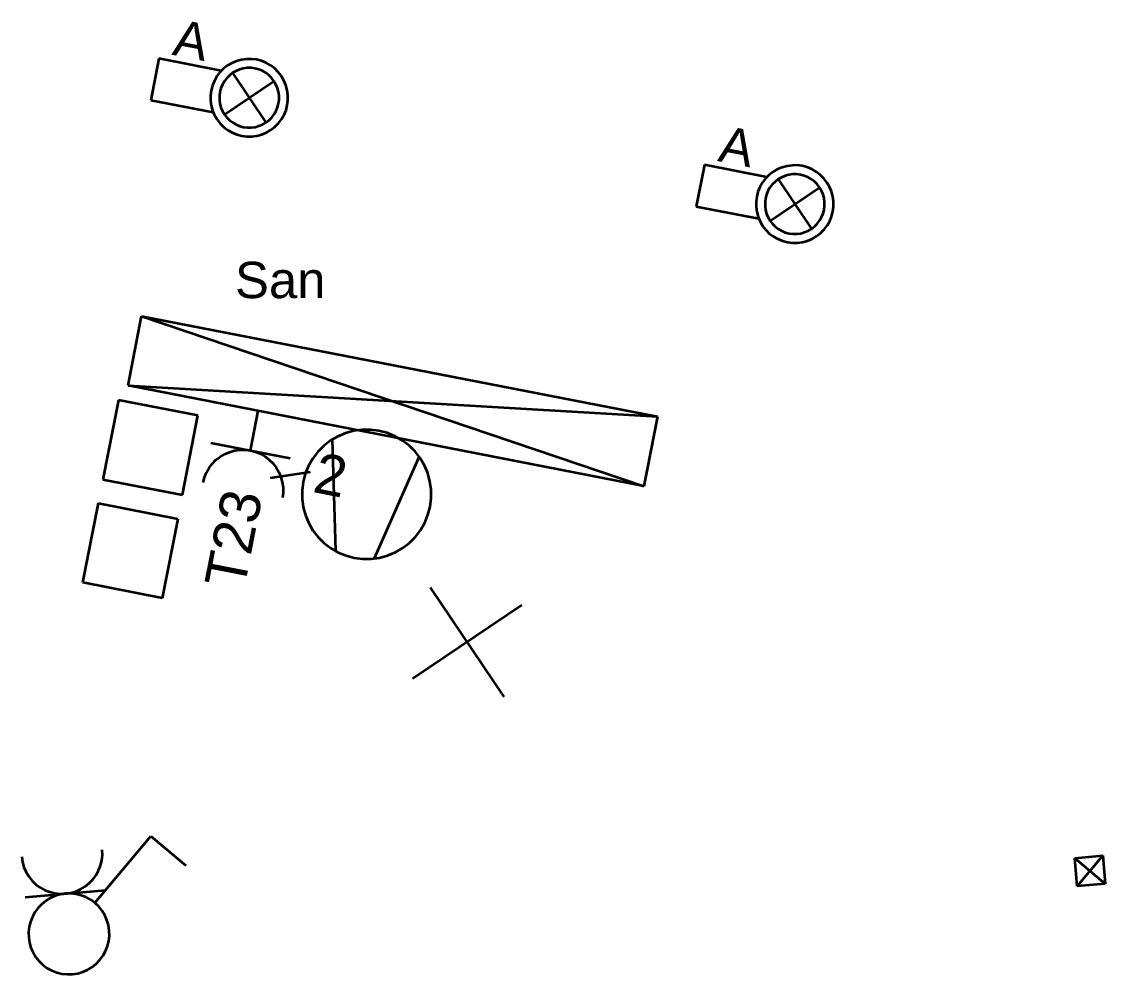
# Model space of a CAD drawing. Extents: x 800 to 1481, y 55 to 490.
# Drawn here: x 1353.78 to 1380.59, y 380.52 to 404.09 of the extents above; entities that cross this region are included whole.
import ezdxf

# ---------------------------------------------------------------- set-up
doc = ezdxf.new("R2010")
doc.units = 0
doc.layers.get('0').update_dxf_attribs({"lineweight": 18})
for name, color, linetype, lineweight, true_color in [('E_Kraft', 1, 'Continuous', 35, 0xff0000), ('E_Licht', 7, 'Continuous', 35, 0x0080ff), ('E_Starkstrom', 1, 'Continuous', 35, 0xff0000), ('E_Verteilung_HLKS', 5, 'Continuous', 35, 0x0000ff)]:
    doc.layers.add(name, color=color, linetype=linetype, lineweight=lineweight, true_color=true_color)
doc.styles.get("Standard").update_dxf_attribs({"font": 'arial.ttf'})

# ---------------------------------------------------------------- blocks, each defined once
blk = doc.blocks.new('Abzweigdose quadratisch (multi) UP-A0Q9B2DBAY', base_point=(1355.796, 392.383))
at = {"color": 0, "lineweight": -2}
for p, q in [((1356.179, 394.729), (1355.796, 392.766)), ((1358.142, 394.346), (1356.179, 394.729)), ((1357.759, 392.383), (1358.142, 394.346)), ((1355.796, 392.766), (1357.759, 392.383))]:
    blk.add_line(p, q, dxfattribs=at)
blk = doc.blocks.new('Deckenauslass-A0Q9B2DXAY', base_point=(1363.453, 387.388))
at = {"color": 0, "lineweight": -2}
for p, q in [((1365.719, 387.388), (1363.895, 390.095)), ((1366.16, 389.653), (1363.453, 387.829))]:
    blk.add_line(p, q, dxfattribs=at)
blk = doc.blocks.new('Abzweigdose quadratisch (multi) UP-A0Q9B2DZAY', base_point=(1355.299, 389.831))
at = {"color": 0, "lineweight": -2}
for p, q in [((1355.299, 390.214), (1355.681, 392.177)), ((1355.681, 392.177), (1357.644, 391.794)), ((1357.644, 391.794), (1357.262, 389.831)), ((1357.262, 389.831), (1355.299, 390.214))]:
    blk.add_line(p, q, dxfattribs=at)
blk = doc.blocks.new('LED-Deckenleuchte mit Trafotunnel-A0Q9B30RAY', base_point=(1370.473, 398.617))
at = {"color": 0, "linetype": 'ByBlock', "lineweight": -2, "ltscale": 0.35}
for p, q in [((1370.673, 400.543), (1370.473, 399.518)), ((1372.218, 400.242), (1370.673, 400.543)), ((1372.597, 400.483), (1372.481, 400.435)), ((1372.718, 400.516), (1372.597, 400.483)), ((1372.842, 400.533), (1372.718, 400.516)), ((1372.968, 400.534), (1372.842, 400.533)), ((1373.092, 400.518), (1372.968, 400.534)), ((1373.214, 400.486), (1373.092, 400.518)), ((1373.33, 400.438), (1373.214, 400.486)), ((1372.273, 400.295), (1372.184, 400.205)), ((1372.372, 400.371), (1372.273, 400.295)), ((1372.481, 400.435), (1372.372, 400.371)), ((1372.58, 400.236), (1372.496, 400.188)), ((1372.669, 400.274), (1372.58, 400.236)), ((1372.762, 400.299), (1372.669, 400.274)), ((1372.858, 400.312), (1372.762, 400.299)), ((1372.954, 400.312), (1372.858, 400.312)), ((1373.05, 400.3), (1372.954, 400.312)), ((1373.143, 400.275), (1373.05, 400.3)), ((1373.233, 400.239), (1373.143, 400.275)), ((1373.317, 400.191), (1373.233, 400.239)), ((1373.439, 400.376), (1373.33, 400.438)), ((1373.539, 400.299), (1373.439, 400.376)), ((1373.628, 400.211), (1373.539, 400.299)), ((1373.705, 400.112), (1373.628, 400.211)), ((1372.046, 399.997), (1371.998, 399.88)), ((1372.108, 400.106), (1372.046, 399.997)), ((1372.184, 400.205), (1372.108, 400.106)), ((1372.293, 399.983), (1372.245, 399.899)), ((1372.352, 400.06), (1372.293, 399.983)), ((1372.296, 399.162), (1373.521, 399.988)), ((1372.42, 400.129), (1372.352, 400.06)), ((1372.496, 400.188), (1372.42, 400.129)), ((1372.496, 400.188), (1373.321, 398.963)), ((1373.394, 400.132), (1373.317, 400.191)), ((1373.462, 400.064), (1373.394, 400.132)), ((1373.521, 399.988), (1373.462, 400.064)), ((1373.57, 399.904), (1373.521, 399.988)), ((1373.768, 400.003), (1373.705, 400.112)), ((1373.817, 399.887), (1373.768, 400.003)), ((1371.966, 399.759), (1371.95, 399.634)), ((1371.998, 399.88), (1371.966, 399.759)), ((1372.184, 399.716), (1372.172, 399.621)), ((1372.208, 399.81), (1372.184, 399.716)), ((1372.245, 399.899), (1372.208, 399.81)), ((1373.607, 399.815), (1373.57, 399.904)), ((1373.632, 399.722), (1373.607, 399.815)), ((1373.645, 399.626), (1373.632, 399.722)), ((1373.85, 399.766), (1373.817, 399.887)), ((1373.867, 399.642), (1373.85, 399.766)), ((1370.473, 399.518), (1372.018, 399.217)), ((1371.95, 399.634), (1371.951, 399.509)), ((1371.951, 399.509), (1371.968, 399.384)), ((1372.172, 399.621), (1372.172, 399.524)), ((1372.172, 399.524), (1372.185, 399.428)), ((1372.185, 399.428), (1372.21, 399.335)), ((1373.609, 399.34), (1373.634, 399.434)), ((1373.634, 399.434), (1373.646, 399.53)), ((1373.646, 399.53), (1373.645, 399.626)), ((1373.851, 399.391), (1373.867, 399.516)), ((1373.867, 399.516), (1373.867, 399.642)), ((1371.968, 399.384), (1372.001, 399.263)), ((1372.001, 399.263), (1372.049, 399.147)), ((1372.049, 399.147), (1372.112, 399.039)), ((1372.21, 399.335), (1372.248, 399.246)), ((1372.248, 399.246), (1372.296, 399.162)), ((1372.296, 399.162), (1372.355, 399.086)), ((1373.466, 399.09), (1373.524, 399.167)), ((1373.524, 399.167), (1373.572, 399.251)), ((1373.572, 399.251), (1373.609, 399.34)), ((1373.709, 399.045), (1373.772, 399.154)), ((1373.772, 399.154), (1373.819, 399.27)), ((1373.819, 399.27), (1373.851, 399.391)), ((1372.112, 399.039), (1372.189, 398.939)), ((1372.189, 398.939), (1372.278, 398.851)), ((1372.355, 399.086), (1372.424, 399.018)), ((1372.424, 399.018), (1372.501, 398.959)), ((1372.501, 398.959), (1372.585, 398.911)), ((1372.585, 398.911), (1372.674, 398.875)), ((1372.674, 398.875), (1372.767, 398.85)), ((1373.056, 398.851), (1373.149, 398.877)), ((1373.149, 398.877), (1373.238, 398.914)), ((1373.238, 398.914), (1373.321, 398.963)), ((1373.321, 398.963), (1373.398, 399.022)), ((1373.398, 399.022), (1373.466, 399.09)), ((1373.545, 398.856), (1373.633, 398.945)), ((1373.633, 398.945), (1373.709, 399.045)), ((1372.278, 398.851), (1372.378, 398.775)), ((1372.378, 398.775), (1372.487, 398.712)), ((1372.487, 398.712), (1372.604, 398.665)), ((1372.604, 398.665), (1372.725, 398.633)), ((1372.725, 398.633), (1372.85, 398.617)), ((1372.767, 398.85), (1372.863, 398.838)), ((1372.85, 398.617), (1372.975, 398.617)), ((1372.863, 398.838), (1372.96, 398.838)), ((1372.96, 398.838), (1373.056, 398.851)), ((1372.975, 398.617), (1373.1, 398.634)), ((1373.1, 398.634), (1373.221, 398.667)), ((1373.221, 398.667), (1373.337, 398.716)), ((1373.337, 398.716), (1373.445, 398.779)), ((1373.445, 398.779), (1373.545, 398.856))]:
    blk.add_line(p, q, dxfattribs=at)
blk = doc.blocks.new('Bauteilbeschriftung-A0Q9B30TAY', base_point=(1370.979, 400.481))
at = {"color": 0, "linetype": 'ByBlock', "lineweight": -2, "ltscale": 0.35, "insert": (1371.151, 401.525), "char_height": 0.9, "attachment_point": 1, "rotation": 348.97}
blk.add_mtext('{\\fArial;A}', dxfattribs=at)
blk = doc.blocks.new('LED-Deckenleuchte mit Trafotunnel-A0Q9B30VAY', base_point=(1356.978, 401.246))
at = {"color": 0, "linetype": 'ByBlock', "lineweight": -2, "ltscale": 0.35}
for p, q in [((1357.178, 403.172), (1356.978, 402.147)), ((1358.722, 402.871), (1357.178, 403.172)), ((1359.347, 403.163), (1359.223, 403.146)), ((1359.473, 403.163), (1359.347, 403.163)), ((1359.597, 403.147), (1359.473, 403.163)), ((1358.778, 402.924), (1358.689, 402.835)), ((1358.877, 403.001), (1358.778, 402.924)), ((1358.985, 403.064), (1358.877, 403.001)), ((1359.101, 403.113), (1358.985, 403.064)), ((1359.173, 402.903), (1359.084, 402.866)), ((1359.223, 403.146), (1359.101, 403.113)), ((1359.267, 402.928), (1359.173, 402.903)), ((1359.362, 402.941), (1359.267, 402.928)), ((1359.459, 402.942), (1359.362, 402.941)), ((1359.555, 402.929), (1359.459, 402.942)), ((1359.648, 402.905), (1359.555, 402.929)), ((1359.719, 403.115), (1359.597, 403.147)), ((1359.738, 402.868), (1359.648, 402.905)), ((1359.835, 403.067), (1359.719, 403.115)), ((1359.944, 403.005), (1359.835, 403.067)), ((1360.044, 402.929), (1359.944, 403.005)), ((1360.133, 402.84), (1360.044, 402.929)), ((1358.551, 402.626), (1358.503, 402.51)), ((1358.613, 402.735), (1358.551, 402.626)), ((1358.689, 402.835), (1358.613, 402.735)), ((1358.856, 402.689), (1358.798, 402.613)), ((1358.924, 402.758), (1358.856, 402.689)), ((1359.001, 402.817), (1358.924, 402.758)), ((1359.084, 402.866), (1359.001, 402.817)), ((1359.001, 402.817), (1359.826, 401.592)), ((1359.821, 402.82), (1359.738, 402.868)), ((1359.898, 402.762), (1359.821, 402.82)), ((1359.967, 402.694), (1359.898, 402.762)), ((1360.026, 402.617), (1359.967, 402.694)), ((1360.21, 402.741), (1360.133, 402.84)), ((1360.273, 402.633), (1360.21, 402.741)), ((1360.322, 402.517), (1360.273, 402.633)), ((1358.471, 402.388), (1358.455, 402.264)), ((1358.503, 402.51), (1358.471, 402.388)), ((1358.713, 402.439), (1358.689, 402.346)), ((1358.75, 402.529), (1358.713, 402.439)), ((1358.798, 402.613), (1358.75, 402.529)), ((1358.801, 401.792), (1360.026, 402.617)), ((1360.075, 402.534), (1360.026, 402.617)), ((1360.112, 402.445), (1360.075, 402.534)), ((1360.137, 402.351), (1360.112, 402.445)), ((1360.15, 402.256), (1360.137, 402.351)), ((1360.355, 402.396), (1360.322, 402.517)), ((1360.371, 402.271), (1360.355, 402.396)), ((1356.978, 402.147), (1358.523, 401.846)), ((1358.455, 402.264), (1358.456, 402.138)), ((1358.456, 402.138), (1358.472, 402.014)), ((1358.689, 402.346), (1358.676, 402.25)), ((1358.676, 402.25), (1358.677, 402.153)), ((1358.677, 402.153), (1358.69, 402.058)), ((1360.138, 402.063), (1360.151, 402.159)), ((1360.151, 402.159), (1360.15, 402.256)), ((1360.356, 402.021), (1360.372, 402.145)), ((1360.372, 402.145), (1360.371, 402.271)), ((1358.472, 402.014), (1358.505, 401.892)), ((1358.505, 401.892), (1358.554, 401.777)), ((1358.69, 402.058), (1358.715, 401.964)), ((1358.715, 401.964), (1358.752, 401.875)), ((1358.752, 401.875), (1358.801, 401.792)), ((1360.029, 401.797), (1360.077, 401.88)), ((1360.077, 401.88), (1360.114, 401.97)), ((1360.114, 401.97), (1360.138, 402.063)), ((1360.276, 401.783), (1360.324, 401.899)), ((1360.324, 401.899), (1360.356, 402.021)), ((1358.554, 401.777), (1358.617, 401.668)), ((1358.617, 401.668), (1358.694, 401.569)), ((1358.694, 401.569), (1358.783, 401.48)), ((1358.801, 401.792), (1358.86, 401.715)), ((1358.86, 401.715), (1358.929, 401.647)), ((1358.929, 401.647), (1359.006, 401.589)), ((1359.006, 401.589), (1359.089, 401.541)), ((1359.743, 401.543), (1359.826, 401.592)), ((1359.826, 401.592), (1359.903, 401.651)), ((1359.903, 401.651), (1359.971, 401.72)), ((1359.971, 401.72), (1360.029, 401.797)), ((1360.049, 401.485), (1360.138, 401.574)), ((1360.138, 401.574), (1360.214, 401.674)), ((1360.214, 401.674), (1360.276, 401.783)), ((1358.783, 401.48), (1358.883, 401.404)), ((1358.883, 401.404), (1358.992, 401.342)), ((1358.992, 401.342), (1359.108, 401.294)), ((1359.089, 401.541), (1359.179, 401.504)), ((1359.108, 401.294), (1359.23, 401.262)), ((1359.179, 401.504), (1359.272, 401.48)), ((1359.272, 401.48), (1359.368, 401.467)), ((1359.368, 401.467), (1359.465, 401.468)), ((1359.465, 401.468), (1359.56, 401.481)), ((1359.56, 401.481), (1359.654, 401.506)), ((1359.604, 401.264), (1359.726, 401.296)), ((1359.654, 401.506), (1359.743, 401.543)), ((1359.726, 401.296), (1359.842, 401.345)), ((1359.842, 401.345), (1359.95, 401.408)), ((1359.95, 401.408), (1360.049, 401.485)), ((1359.23, 401.262), (1359.354, 401.246)), ((1359.354, 401.246), (1359.48, 401.247)), ((1359.48, 401.247), (1359.604, 401.264))]:
    blk.add_line(p, q, dxfattribs=at)
blk = doc.blocks.new('Bauteilbeschriftung-A0Q9B30XAY', base_point=(1357.483, 403.11))
at = {"color": 0, "linetype": 'ByBlock', "lineweight": -2, "ltscale": 0.35, "insert": (1357.656, 404.154), "char_height": 0.9, "attachment_point": 1, "rotation": 348.97}
blk.add_mtext('{\\fArial;A}', dxfattribs=at)
blk = doc.blocks.new('Ventilator-A0Q9B31BAY', base_point=(1360.72, 390.8))
at = {"color": 0, "lineweight": -2}
for p, q in [((1361.603, 393.829), (1361.423, 393.724)), ((1361.797, 393.91), (1361.603, 393.829)), ((1361.998, 393.965), (1361.797, 393.91)), ((1362.206, 393.993), (1361.998, 393.965)), ((1362.415, 393.994), (1362.206, 393.993)), ((1362.623, 393.967), (1362.415, 393.994)), ((1362.825, 393.914), (1362.623, 393.967)), ((1363.019, 393.835), (1362.825, 393.914)), ((1363.2, 393.731), (1363.019, 393.835)), ((1361.257, 393.596), (1361.11, 393.447)), ((1361.423, 393.724), (1361.257, 393.596)), ((1361.466, 393.752), (1361.544, 390.996)), ((1363.367, 393.604), (1363.2, 393.731)), ((1363.516, 393.457), (1363.367, 393.604)), ((1360.983, 393.281), (1360.879, 393.099)), ((1361.11, 393.447), (1360.983, 393.281)), ((1363.614, 393.333), (1362.506, 390.808)), ((1363.644, 393.291), (1363.516, 393.457)), ((1363.749, 393.11), (1363.644, 393.291)), ((1360.879, 393.099), (1360.8, 392.905)), ((1363.83, 392.917), (1363.749, 393.11)), ((1360.746, 392.703), (1360.72, 392.495)), ((1360.8, 392.905), (1360.746, 392.703)), ((1363.885, 392.715), (1363.83, 392.917)), ((1363.913, 392.508), (1363.885, 392.715)), ((1360.72, 392.495), (1360.721, 392.286)), ((1363.914, 392.299), (1363.913, 392.508)), ((1360.721, 392.286), (1360.749, 392.079)), ((1363.887, 392.091), (1363.914, 392.299)), ((1360.749, 392.079), (1360.804, 391.877)), ((1363.834, 391.889), (1363.887, 392.091)), ((1360.804, 391.877), (1360.885, 391.684)), ((1360.885, 391.684), (1360.99, 391.503)), ((1363.651, 391.513), (1363.755, 391.695)), ((1363.755, 391.695), (1363.834, 391.889)), ((1360.99, 391.503), (1361.118, 391.337)), ((1363.524, 391.347), (1363.651, 391.513)), ((1361.118, 391.337), (1361.267, 391.19)), ((1361.267, 391.19), (1361.433, 391.063)), ((1363.211, 391.07), (1363.376, 391.198)), ((1363.376, 391.198), (1363.524, 391.347)), ((1361.433, 391.063), (1361.615, 390.959)), ((1361.615, 390.959), (1361.808, 390.88)), ((1361.808, 390.88), (1362.011, 390.826)), ((1362.011, 390.826), (1362.218, 390.8)), ((1362.428, 390.801), (1362.635, 390.829)), ((1362.635, 390.829), (1362.837, 390.884)), ((1362.837, 390.884), (1363.03, 390.965)), ((1363.03, 390.965), (1363.211, 391.07)), ((1362.218, 390.8), (1362.428, 390.801))]:
    blk.add_line(p, q, dxfattribs=at)
blk = doc.blocks.new('UV-A0Q9B3TZAY', base_point=(1356.417, 392.601))
at = {"color": 0, "lineweight": -2}
for p, q in [((1356.417, 395.088), (1356.751, 396.805)), ((1356.751, 396.805), (1369.511, 394.319)), ((1356.751, 396.805), (1369.177, 392.601)), ((1369.177, 392.601), (1356.417, 395.088)), ((1356.417, 395.088), (1369.511, 394.319)), ((1369.511, 394.319), (1369.177, 392.601))]:
    blk.add_line(p, q, dxfattribs=at)
blk = doc.blocks.new('Bauteilbeschriftung-A0Q9B3U1AY', base_point=(1359.062, 397.248))
at = {"color": 0, "linetype": 'ByBlock', "lineweight": -2, "ltscale": 0.35, "insert": (1359.062, 398.148), "char_height": 0.9, "attachment_point": 1}
blk.add_mtext('{\\fArial;San}', dxfattribs=at)
blk = doc.blocks.new('Schalter-Schema0_Steckdose T13_ Gr.1_ UP-A0Q9B40RAY', base_point=(1353.785, 380.525))
at = {"color": 0, "lineweight": -2}
for p, q in [((1355.598, 382.29), (1356.981, 383.938)), ((1356.981, 383.938), (1357.845, 383.213)), ((1355.78, 383.473), (1355.777, 383.603)), ((1353.785, 383.429), (1353.805, 383.3)), ((1355.735, 383.216), (1355.766, 383.343)), ((1355.766, 383.343), (1355.78, 383.473)), ((1353.805, 383.3), (1353.841, 383.174)), ((1353.841, 383.174), (1353.894, 383.054)), ((1353.894, 383.054), (1353.962, 382.943)), ((1355.624, 382.979), (1355.687, 383.094)), ((1355.687, 383.094), (1355.735, 383.216)), ((1353.962, 382.943), (1354.044, 382.841)), ((1354.044, 382.841), (1354.138, 382.75)), ((1355.456, 382.779), (1355.547, 382.873)), ((1355.547, 382.873), (1355.624, 382.979)), ((1353.872, 382.433), (1355.864, 382.607)), ((1354.138, 382.75), (1354.244, 382.673)), ((1354.244, 382.673), (1354.358, 382.61)), ((1354.358, 382.61), (1354.48, 382.563)), ((1354.48, 382.563), (1354.607, 382.531)), ((1354.607, 382.531), (1354.737, 382.517)), ((1354.737, 382.517), (1354.868, 382.52)), ((1354.868, 382.52), (1354.739, 382.5)), ((1354.868, 382.52), (1354.997, 382.54)), ((1354.999, 382.523), (1354.868, 382.52)), ((1354.997, 382.54), (1355.123, 382.577)), ((1355.129, 382.509), (1354.999, 382.523)), ((1355.123, 382.577), (1355.243, 382.629)), ((1355.243, 382.629), (1355.354, 382.697)), ((1355.354, 382.697), (1355.456, 382.779)), ((1354.28, 382.261), (1354.189, 382.167)), ((1354.382, 382.343), (1354.28, 382.261)), ((1354.493, 382.411), (1354.382, 382.343)), ((1354.613, 382.464), (1354.493, 382.411)), ((1354.739, 382.5), (1354.613, 382.464)), ((1355.256, 382.478), (1355.129, 382.509)), ((1355.378, 382.43), (1355.256, 382.478)), ((1355.492, 382.367), (1355.378, 382.43)), ((1355.598, 382.29), (1355.492, 382.367)), ((1355.692, 382.199), (1355.598, 382.29)), ((1354.112, 382.061), (1354.049, 381.946)), ((1354.189, 382.167), (1354.112, 382.061)), ((1355.774, 382.097), (1355.692, 382.199)), ((1355.842, 381.986), (1355.774, 382.097)), ((1355.895, 381.866), (1355.842, 381.986)), ((1354.001, 381.825), (1353.97, 381.697)), ((1354.049, 381.946), (1354.001, 381.825)), ((1355.931, 381.74), (1355.895, 381.866)), ((1355.951, 381.611), (1355.931, 381.74)), ((1353.97, 381.697), (1353.956, 381.567)), ((1353.956, 381.567), (1353.959, 381.437)), ((1355.94, 381.35), (1355.954, 381.48)), ((1355.954, 381.48), (1355.951, 381.611)), ((1353.959, 381.437), (1353.979, 381.307)), ((1353.979, 381.307), (1354.015, 381.182)), ((1354.015, 381.182), (1354.068, 381.062)), ((1355.861, 381.101), (1355.909, 381.223)), ((1355.909, 381.223), (1355.94, 381.35)), ((1354.068, 381.062), (1354.136, 380.95)), ((1354.136, 380.95), (1354.218, 380.848)), ((1355.721, 380.881), (1355.799, 380.987)), ((1355.799, 380.987), (1355.861, 381.101)), ((1354.218, 380.848), (1354.312, 380.758)), ((1354.312, 380.758), (1354.418, 380.68)), ((1354.418, 380.68), (1354.533, 380.618)), ((1355.417, 380.637), (1355.529, 380.705)), ((1355.529, 380.705), (1355.631, 380.787)), ((1355.631, 380.787), (1355.721, 380.881)), ((1354.533, 380.618), (1354.654, 380.57)), ((1354.654, 380.57), (1354.782, 380.539)), ((1354.782, 380.539), (1354.912, 380.525)), ((1354.912, 380.525), (1355.042, 380.528)), ((1355.042, 380.528), (1355.172, 380.548)), ((1355.172, 380.548), (1355.297, 380.584)), ((1355.297, 380.584), (1355.417, 380.637))]:
    blk.add_line(p, q, dxfattribs=at)
blk = doc.blocks.new('Steckdose T23_ UP_ 2-fach-A0Q9B40TAY', base_point=(1358.271, 390.023))
at = {"color": 0, "linetype": 'ByBlock', "lineweight": -2, "ltscale": 0.35}
for p, q in [((1359.444, 393.479), (1359.635, 394.461)), ((1358.462, 393.67), (1360.425, 393.288)), ((1358.498, 393.154), (1358.59, 393.247)), ((1358.59, 393.247), (1358.693, 393.327)), ((1358.693, 393.327), (1358.806, 393.393)), ((1358.806, 393.393), (1358.927, 393.443)), ((1358.927, 393.443), (1359.053, 393.477)), ((1359.053, 393.477), (1359.183, 393.495)), ((1359.183, 393.495), (1359.314, 393.496)), ((1359.314, 393.496), (1359.444, 393.479)), ((1359.444, 393.479), (1359.57, 393.446)), ((1359.57, 393.446), (1359.691, 393.396)), ((1359.691, 393.396), (1359.805, 393.331)), ((1359.805, 393.331), (1359.909, 393.252)), ((1359.909, 393.252), (1360.002, 393.16)), ((1358.354, 392.936), (1358.419, 393.05)), ((1358.419, 393.05), (1358.498, 393.154)), ((1360.002, 393.16), (1360.082, 393.056)), ((1360.082, 393.056), (1360.147, 392.943)), ((1358.271, 392.689), (1358.304, 392.815)), ((1358.304, 392.815), (1358.354, 392.936)), ((1359.941, 392.802), (1360.932, 392.954)), ((1360.147, 392.943), (1360.198, 392.823)), ((1360.198, 392.823), (1360.232, 392.696)), ((1360.232, 392.696), (1360.25, 392.567)), ((1360.25, 392.436), (1360.234, 392.306)), ((1360.25, 392.567), (1360.25, 392.436))]:
    blk.add_line(p, q, dxfattribs=at)
at = {"color": 0, "linetype": 'ByBlock', "lineweight": -2, "ltscale": 0.35, "char_height": 1, "attachment_point": 1}
for s, insert, rotation in [('{\\fArial;2}', (1361.146, 393.44), 348.9744), ('{\\fArial;T23}', (1358.304, 390.214), 78.9744)]:
    blk.add_mtext(s, dxfattribs=dict(at, insert=insert, rotation=rotation))
blk = doc.blocks.new('UV-A0Q9B419AY', base_point=(1379.832, 382.702))
at = {"color": 0, "lineweight": -2}
for p, q in [((1379.832, 383.399), (1380.529, 383.46)), ((1379.893, 382.702), (1379.832, 383.399)), ((1379.832, 383.399), (1380.59, 382.763)), ((1380.529, 383.46), (1379.893, 382.702)), ((1380.529, 383.46), (1380.59, 382.763)), ((1380.59, 382.763), (1379.893, 382.702))]:
    blk.add_line(p, q, dxfattribs=at)

msp = doc.modelspace()

# ---------------------------------------------------------------- block references
at = {"layer": 'E_Kraft', "ltscale": 0.35}
msp.add_blockref('Steckdose T23_ UP_ 2-fach-A0Q9B40TAY', (1358.271, 390.023), dxfattribs=at)
at = {"layer": 'E_Licht', "ltscale": 0.35}
for name, p in [('Bauteilbeschriftung-A0Q9B30XAY', (1357.483, 403.11)), ('LED-Deckenleuchte mit Trafotunnel-A0Q9B30VAY', (1356.978, 401.246)), ('Bauteilbeschriftung-A0Q9B30TAY', (1370.979, 400.481)), ('LED-Deckenleuchte mit Trafotunnel-A0Q9B30RAY', (1370.473, 398.617))]:
    msp.add_blockref(name, p, dxfattribs=at)
at = {"layer": 'E_Licht', "linetype": 'Continuous', "ltscale": 0.35}
for name, p in [('Abzweigdose quadratisch (multi) UP-A0Q9B2DBAY', (1355.796, 392.383)), ('Ventilator-A0Q9B31BAY', (1360.72, 390.8)), ('Abzweigdose quadratisch (multi) UP-A0Q9B2DZAY', (1355.299, 389.831)), ('Deckenauslass-A0Q9B2DXAY', (1363.453, 387.388)), ('Schalter-Schema0_Steckdose T13_ Gr.1_ UP-A0Q9B40RAY', (1353.785, 380.525))]:
    msp.add_blockref(name, p, dxfattribs=at)
at = {"layer": 'E_Starkstrom', "linetype": 'Continuous', "ltscale": 0.35}
msp.add_blockref('UV-A0Q9B419AY', (1379.832, 382.702), dxfattribs=at)
at = {"layer": 'E_Verteilung_HLKS', "ltscale": 0.35}
msp.add_blockref('Bauteilbeschriftung-A0Q9B3U1AY', (1359.062, 397.248), dxfattribs=at)
at = {"layer": 'E_Verteilung_HLKS', "linetype": 'Continuous', "ltscale": 0.35}
msp.add_blockref('UV-A0Q9B3TZAY', (1356.417, 392.601), dxfattribs=at)

doc.saveas('drawing.dxf')
